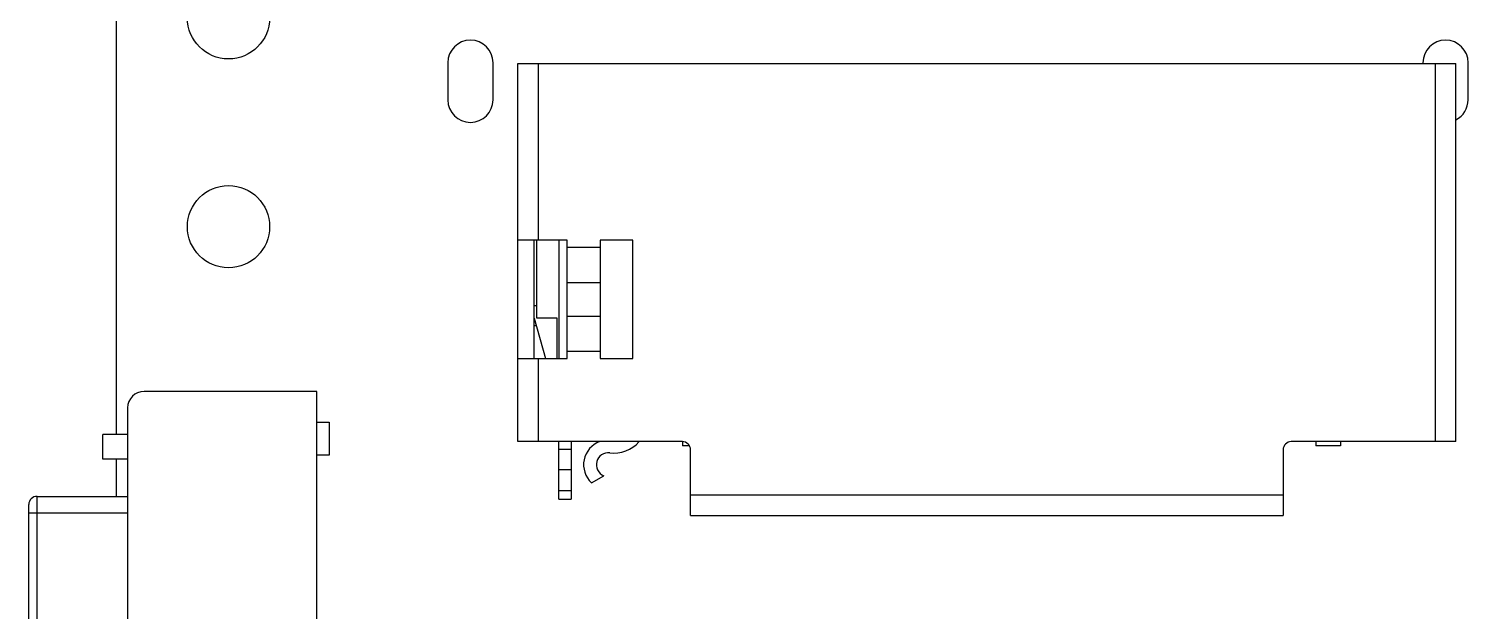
# Model space of a CAD drawing. Header units: inches. Extents: x 4.1 to 94, y -51.8 to -2.2.
# Drawn here: x 62.45 to 79.94, y -40.38 to -33.29 of the extents above; entities that cross this region are included whole.
import ezdxf

# ---------------------------------------------------------------- set-up
doc = ezdxf.new("R2010")
doc.units = ezdxf.units.IN
doc.header["$LTSCALE"] = 1.21
doc.header["$MEASUREMENT"] = 0
doc.layers.get('0').update_dxf_attribs({"linetype": 'CONTINUOUS'})

msp = doc.modelspace()

# ---------------------------------------------------------------- linework, layer by layer
at = {"color": 7, "linetype": 'Continuous'}
for p, q in [((63.513, -38.229), (63.506, -13.37)), ((67.539, -33.707), (67.539, -34.157)), ((68.089, -34.157), (68.089, -33.707)), ((68.389, -38.314), (68.389, -33.714)), ((68.389, -33.714), (79.789, -33.714)), ((68.639, -35.864), (68.639, -33.714)), ((79.389, -33.707), (79.389, -33.714)), ((79.539, -33.714), (79.539, -38.314)), ((79.789, -38.314), (79.789, -33.714)), ((79.939, -34.157), (79.939, -33.707)), ((68.989, -35.864), (68.389, -35.864)), ((68.589, -37.304), (68.589, -35.864)), ((68.619, -36.814), (68.619, -35.864)), ((68.889, -35.864), (68.889, -37.304)), ((68.989, -37.304), (68.989, -35.864)), ((69.389, -35.954), (68.989, -35.954)), ((69.789, -35.864), (69.389, -35.864)), ((69.389, -35.864), (69.389, -37.304)), ((69.789, -37.304), (69.789, -35.864)), ((69.389, -36.381), (68.989, -36.381)), ((68.619, -36.664), (68.589, -36.664)), ((68.589, -36.814), (68.728, -37.304)), ((68.615, -36.904), (68.589, -36.904)), ((68.869, -36.814), (68.619, -36.814)), ((68.869, -37.304), (68.869, -36.814)), ((68.989, -36.787), (69.389, -36.787)), ((68.989, -37.214), (69.389, -37.214)), ((68.389, -37.304), (68.989, -37.304)), ((68.639, -38.314), (68.639, -37.304)), ((69.389, -37.304), (69.789, -37.304)), ((65.947, -37.704), (63.847, -37.704)), ((65.947, -42.254), (65.947, -37.704)), ((63.647, -37.904), (63.647, -42.054)), ((65.947, -38.079), (66.097, -38.079)), ((66.097, -38.079), (66.097, -38.479)), ((63.347, -38.529), (63.347, -38.229)), ((63.647, -38.229), (63.347, -38.229)), ((66.097, -38.479), (65.947, -38.479)), ((70.389, -38.314), (68.389, -38.314)), ((68.889, -39.014), (68.889, -38.314)), ((69.039, -38.411), (68.889, -38.411)), ((69.039, -38.314), (69.039, -39.014)), ((70.389, -38.314), (70.389, -38.364)), ((70.475, -38.364), (70.389, -38.364)), ((70.489, -39.214), (70.489, -38.414)), ((77.689, -38.414), (77.689, -39.214)), ((79.789, -38.314), (77.789, -38.314)), ((78.089, -38.314), (78.089, -38.364)), ((78.389, -38.364), (78.089, -38.364)), ((78.389, -38.314), (78.389, -38.364)), ((63.647, -38.529), (63.347, -38.529)), ((63.513, -38.979), (63.513, -38.529)), ((68.889, -38.654), (69.039, -38.654)), ((69.285, -38.814), (69.434, -38.728)), ((62.547, -40.979), (62.547, -38.979)), ((62.547, -38.979), (63.647, -38.979)), ((69.039, -38.914), (68.889, -38.914)), ((77.689, -38.964), (70.489, -38.964)), ((62.447, -40.879), (62.447, -39.079)), ((62.447, -39.179), (63.647, -39.179)), ((68.889, -39.014), (69.039, -39.014)), ((70.489, -39.214), (77.689, -39.214))]:
    msp.add_line(p, q, dxfattribs=at)
for centre in [(64.874, -33.16), (64.874, -35.7)]:
    msp.add_circle(centre, 0.5, dxfattribs=at)
for centre, radius, start, end in [((67.814, -33.707), 0.275, 0, 180), ((79.664, -33.707), 0.275, 0, 180), ((67.814, -34.157), 0.275, 180, 0), ((79.664, -34.157), 0.275, 297.2588, 0), ((63.847, -37.904), 0.2, 90, 180), ((69.489, -38.594), 0.3, 110.0168, 227.0874), ((69.489, -38.594), 0.145, 82.6178, 247.501), ((69.559, -38.054), 0.4, 262.6178, 319.2386), ((70.389, -38.414), 0.1, 0, 90), ((77.789, -38.414), 0.1, 90, 180), ((62.547, -39.079), 0.1, 90, 180)]:
    msp.add_arc(centre, radius, start, end, dxfattribs=at)

doc.saveas('drawing.dxf')
